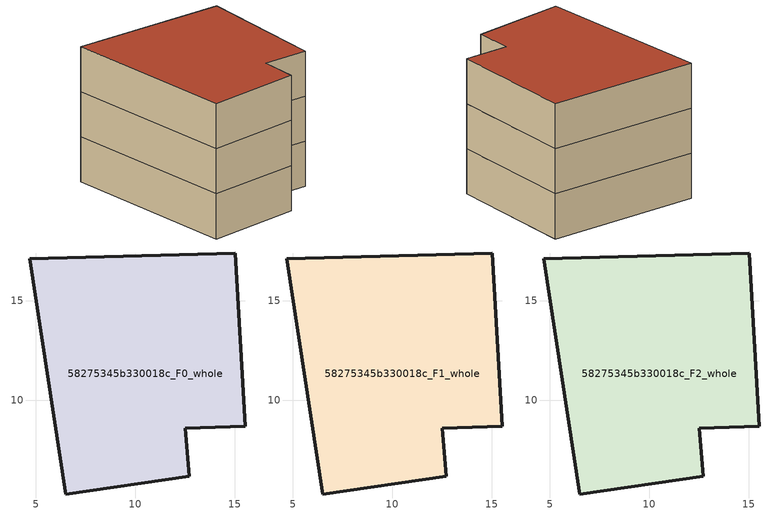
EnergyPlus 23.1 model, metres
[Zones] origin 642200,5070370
58275345b330018c_F0_whole
 floor ground (EU_floor_Construction): 15.01,17.4 15.51,8.69 12.51,8.59 12.71,6.19 6.5,5.29 4.7,17.1 z0
 wall outside (EU_wall_Construction): 4.7,17.1 6.5,5.29 12.71,6.19 12.51,8.59 15.51,8.69 15.01,17.4 4.7,17.1 z0:3
58275345b330018c_F1_whole
 floor to 58275345b330018c_F0_whole (EU_floor_Construction): 15.01,17.4 15.51,8.69 12.51,8.59 12.71,6.19 6.5,5.29 4.7,17.1 z3
 wall outside (EU_wall_Construction): 4.7,17.1 6.5,5.29 12.71,6.19 12.51,8.59 15.51,8.69 15.01,17.4 4.7,17.1 z3:6
58275345b330018c_F2_whole
 floor to 58275345b330018c_F1_whole (EU_floor_Construction): 15.01,17.4 15.51,8.69 12.51,8.59 12.71,6.19 6.5,5.29 4.7,17.1 z6
 wall outside (EU_wall_Construction): 4.7,17.1 6.5,5.29 12.71,6.19 12.51,8.59 15.51,8.69 15.01,17.4 4.7,17.1 z6:9
 roof outside (EU_roof_Construction): 12.71,6.19 12.51,8.59 15.51,8.69 15.01,17.4 4.7,17.1 6.5,5.29 z9
[Building]
EU S2 Campaign: North Axis=0; Terrain=City; Solar Distribution=FullExterior
[Site:Location]
Lyon-Bron: Latitude=45.75; Longitude=5; Time Zone=1; Elevation=198
[SizingPeriod:WeatherFileDays]
AnnualSizingPeriod: Begin Month=1; Begin Day of Month=1; End Month=12; End Day of Month=31; Day of Week for Start Day=Monday; Use Weather File Daylight Saving Period=No; Use Weather File Rain and Snow Indicators=No
[MATERIAL]
EU_InternalMass_Material: Roughness=MediumRough; Thickness=0.1; Conductivity=1; Density=1800; Specific Heat=900; Thermal Absorptance=0.9; Solar Absorptance=0.7; Visible Absorptance=0.7
[MATERIAL:NOMASS] Roughness=MediumRough; Thermal Absorptance=0.9; Solar Absorptance=0.7; Visible Absorptance=0.7
Name | Thermal Resistance
EU_wall_NoMass | 0.87146
EU_roof_NoMass | 0.842276
EU_floor_NoMass | 0.496999
[CONSTRUCTION]
EU_wall_Construction: EU_wall_NoMass
EU_roof_Construction: EU_roof_NoMass
EU_floor_Construction: EU_floor_NoMass
EU_InternalMass_Construction: EU_InternalMass_Material
[ZONE] Type=1; Multiplier=1; Ceiling Height=autocalculate; Volume=312.185; Floor Area=autocalculate; Part of Total Floor Area=Yes
58275345b330018c_F0_whole; 58275345b330018c_F1_whole; 58275345b330018c_F2_whole
[INTERNALMASS] Construction=EU_InternalMass_Construction; Surface Area=104.062
Name | Zone or ZoneList
58275345b330018c_F0_whole_EU_InternalMass | 58275345b330018c_F0_whole
58275345b330018c_F1_whole_EU_InternalMass | 58275345b330018c_F1_whole
58275345b330018c_F2_whole_EU_InternalMass | 58275345b330018c_F2_whole
[OTHEREQUIPMENT] Fuel Type=Electricity; Design Level Calculation Method=Watts/Area; Power per Zone Floor Area=1; Fraction Latent=0; Fraction Radiant=0; Fraction Lost=0; Carbon Dioxide Generation Rate=0; EndUse Subcategory=EU_Step8_InternalGains
Name | Zone or ZoneList or Space or SpaceList | Schedule
EU_Step8_InternalGain_58275345b330018c_F0_whole_f000 | 58275345b330018c_F0_whole | EU_Step8_GainSchedule_58275345b330018c_F0_whole_f000
EU_Step8_InternalGain_58275345b330018c_F1_whole_f000 | 58275345b330018c_F1_whole | EU_Step8_GainSchedule_58275345b330018c_F1_whole_f000
EU_Step8_InternalGain_58275345b330018c_F2_whole_f000 | 58275345b330018c_F2_whole | EU_Step8_GainSchedule_58275345b330018c_F2_whole_f000
[ZONEVENTILATION:DESIGNFLOWRATE] Schedule=EU_AlwaysOn; Design Flow Rate Calculation Method=AirChanges/Hour; Air Changes per Hour=0.425; Ventilation Type=Natural; Fan Pressure Rise=0; Fan Total Efficiency=1; Constant Term Coefficient=1; Temperature Term Coefficient=0; Velocity Term Coefficient=0; Velocity Squared Term Coefficient=0; Minimum Indoor Temperature=-100; Maximum Indoor Temperature=100; Delta Temperature=-100; Minimum Outdoor Temperature=-100; Maximum Outdoor Temperature=100; Maximum Wind Speed=40
Name | Zone or ZoneList or Space or SpaceList
EU_ConstantAir_58275345b330018c_F0_whole | 58275345b330018c_F0_whole
EU_ConstantAir_58275345b330018c_F1_whole | 58275345b330018c_F1_whole
EU_ConstantAir_58275345b330018c_F2_whole | 58275345b330018c_F2_whole
[HVACTEMPLATE:THERMOSTAT] Constant Heating Setpoint=20; Constant Cooling Setpoint=50
EU_HeatOnly_58275345b330018c_F0_whole; EU_HeatOnly_58275345b330018c_F1_whole; EU_HeatOnly_58275345b330018c_F2_whole
[HVACTEMPLATE:ZONE:IDEALLOADSAIRSYSTEM] System Availability Schedule=EU_AlwaysOn; Maximum Heating Supply Air Temperature=50; Minimum Cooling Supply Air Temperature=13; Maximum Heating Supply Air Humidity Ratio=0.0156; Minimum Cooling Supply Air Humidity Ratio=0.0077; Heating Limit=NoLimit; Cooling Limit=NoLimit; Heating Availability Schedule=EU_AlwaysOn; Cooling Availability Schedule=EU_CoolingOff; Dehumidification Control Type=ConstantSensibleHeatRatio; Cooling Sensible Heat Ratio=0.7; Dehumidification Setpoint=60; Humidification Control Type=None; Humidification Setpoint=30; Outdoor Air Method=None; Outdoor Air Flow Rate per Person=0.00944; Outdoor Air Flow Rate per Zone Floor Area=0; Outdoor Air Flow Rate per Zone=0; Demand Controlled Ventilation Type=None; Outdoor Air Economizer Type=NoEconomizer; Heat Recovery Type=None; Sensible Heat Recovery Effectiveness=0.7; Latent Heat Recovery Effectiveness=0.65
Name | Template Thermostat
58275345b330018c_F0_whole | EU_HeatOnly_58275345b330018c_F0_whole
58275345b330018c_F1_whole | EU_HeatOnly_58275345b330018c_F1_whole
58275345b330018c_F2_whole | EU_HeatOnly_58275345b330018c_F2_whole
[SIZING:ZONE] Zone Cooling Design Supply Air Temperature Input Method=SupplyAirTemperature; Zone Cooling Design Supply Air Temperature=13; Zone Heating Design Supply Air Temperature Input Method=SupplyAirTemperature; Zone Heating Design Supply Air Temperature=50; Zone Cooling Design Supply Air Humidity Ratio=0.008; Zone Heating Design Supply Air Humidity Ratio=0.008; Cooling Design Air Flow Method=DesignDay; Cooling Design Air Flow Rate=0; Cooling Minimum Air Flow per Zone Floor Area=0.000762; Cooling Minimum Air Flow=0; Cooling Minimum Air Flow Fraction=0.2; Heating Design Air Flow Method=DesignDay; Heating Design Air Flow Rate=0; Heating Maximum Air Flow per Zone Floor Area=0.002032; Heating Maximum Air Flow=0.141576; Heating Maximum Air Flow Fraction=0.3; Account for Dedicated Outdoor Air System=No; Dedicated Outdoor Air System Control Strategy=NeutralSupplyAir; Dedicated Outdoor Air Low Setpoint Temperature for Design=autosize; Dedicated Outdoor Air High Setpoint Temperature for Design=autosize; Zone Load Sizing Method=Sensible Load Only No Latent Load; Zone Latent Cooling Design Supply Air Humidity Ratio Input Method=HumidityRatioDifference; Zone Cooling Design Supply Air Humidity Ratio Difference=0.005; Zone Latent Heating Design Supply Air Humidity Ratio Input Method=HumidityRatioDifference; Zone Humidification Design Supply Air Humidity Ratio Difference=0.005
58275345b330018c_F0_whole; 58275345b330018c_F1_whole; 58275345b330018c_F2_whole
[SCHEDULE:CONSTANT]
Name | Hourly Value
EU_AlwaysOn | 1
EU_CoolingOff | 0
[SCHEDULE:FILE] Column Number=1; Rows to Skip at Top=0; Number of Hours of Data=8760; Column Separator=Comma; Interpolate to Timestep=No; Minutes per Item=60; Adjust Schedule for Daylight Savings=Yes
Name | File
EU_Step8_GainSchedule_58275345b330018c_F0_whole_f000 | C:\Users\o_iseri\Desktop\OpenUBEM\openubem\outputs\eu_evidence\EU-11\FR-LYO-HAUTCOEURPENTES\idfs\58275345b330018c\58275345b330018c_F0_whole_f000_gain.csv
EU_Step8_GainSchedule_58275345b330018c_F1_whole_f000 | C:\Users\o_iseri\Desktop\OpenUBEM\openubem\outputs\eu_evidence\EU-11\FR-LYO-HAUTCOEURPENTES\idfs\58275345b330018c\58275345b330018c_F1_whole_f000_gain.csv
EU_Step8_GainSchedule_58275345b330018c_F2_whole_f000 | C:\Users\o_iseri\Desktop\OpenUBEM\openubem\outputs\eu_evidence\EU-11\FR-LYO-HAUTCOEURPENTES\idfs\58275345b330018c\58275345b330018c_F2_whole_f000_gain.csv
